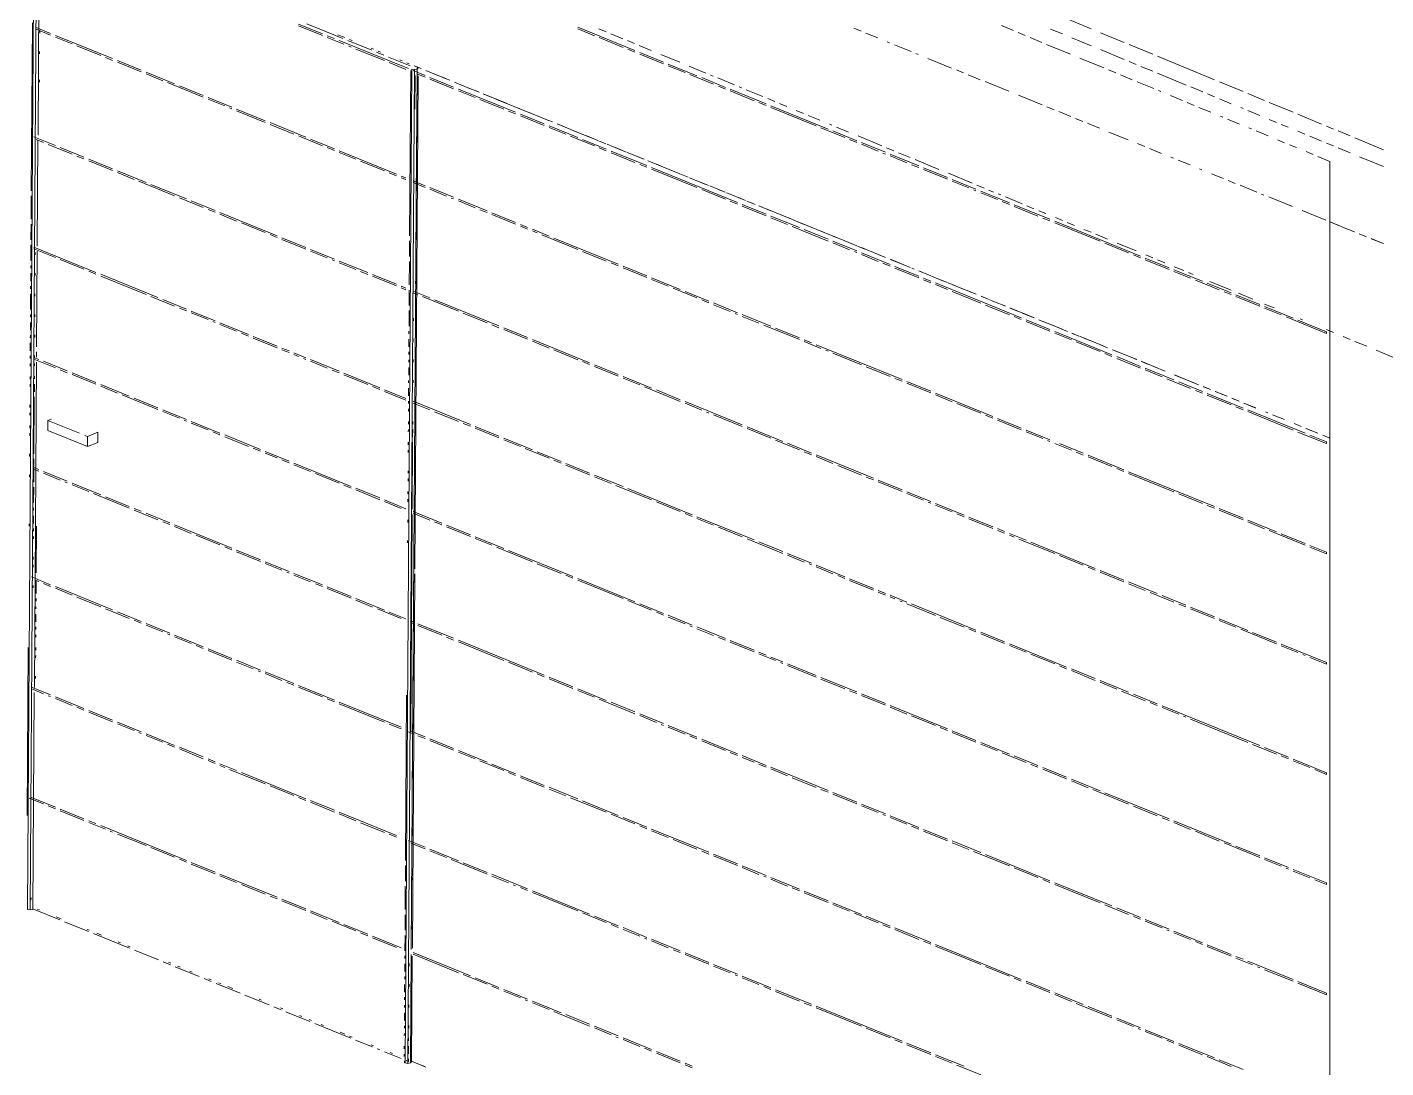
# Paper-space layout '01 Plan and 3D' of a CAD drawing. Header units: millimetres. Extents: x 5 to 415, y 7 to 290.
# Drawn here: x 223.86 to 258.83, y 176.68 to 203.48 of the extents above; entities that cross this region are included whole.
import ezdxf

# ---------------------------------------------------------------- set-up
doc = ezdxf.new("R2010")
doc.units = ezdxf.units.MM
doc.layers.add('GEOMETRY', color=7, linetype='Continuous')

# ---------------------------------------------------------------- blocks, each defined once
blk = doc.blocks.new('SHEET_01')
at = {"layer": 'GEOMETRY', "lineweight": 13}
for p, q in [((223.87, 180.764), (224.039, 206.353)), ((223.938, 180.752), (224.107, 206.341)), ((224.137, 200.703), (224.175, 206.353)), ((223.964, 199.27), (223.993, 203.59)), ((231.459, 203.311), (230.845, 203.561)), ((231.985, 203.19), (231.057, 203.568)), ((250.628, 203.692), (251.24, 203.439)), ((224.461, 203.319), (224.093, 203.469)), ((224.093, 203.425), (224.461, 203.275)), ((224.182, 203.323), (224.183, 203.389)), ((226.057, 202.67), (224.584, 203.269)), ((224.584, 203.225), (225.014, 203.05)), ((230.845, 203.517), (231.459, 203.268)), ((231.766, 203.186), (231.582, 203.261)), ((231.582, 203.218), (232.012, 203.043)), ((231.851, 203.286), (232.035, 203.211)), ((239.501, 202.879), (238.027, 203.478)), ((238.027, 203.435), (238.457, 203.26)), ((238.574, 203.437), (238.757, 203.361)), ((238.58, 203.21), (239.194, 202.96)), ((238.88, 203.311), (239.186, 203.184)), ((245.135, 203.451), (245.32, 203.376)), ((245.442, 203.326), (245.749, 203.202)), ((249.241, 203.393), (248.935, 203.519)), ((249.547, 203.266), (249.363, 203.342)), ((249.976, 203.089), (249.67, 203.215)), ((250.505, 203.306), (250.2, 203.433)), ((251.24, 203.002), (250.75, 203.205)), ((251.484, 203.338), (252.096, 203.085)), ((224.179, 202.791), (224.179, 202.858)), ((225.136, 203), (225.75, 202.751)), ((233.669, 202.412), (231.889, 203.136)), ((232.728, 202.888), (232.109, 203.14)), ((232.134, 202.993), (232.196, 202.968)), ((232.157, 203.161), (232.219, 203.136)), ((232.318, 202.918), (233.055, 202.618)), ((232.71, 202.937), (232.771, 202.912)), ((233.038, 202.762), (232.852, 202.838)), ((232.894, 202.862), (232.955, 202.837)), ((239.308, 203.133), (239.491, 203.057)), ((239.317, 202.91), (239.501, 202.835)), ((239.614, 203.007), (239.92, 202.88)), ((240.237, 202.58), (239.623, 202.829)), ((245.995, 203.102), (246.056, 203.077)), ((246.179, 203.027), (246.608, 202.852)), ((250.711, 202.785), (250.098, 203.038)), ((252.096, 202.648), (251.484, 202.901)), ((252.219, 203.034), (252.831, 202.781)), ((225.873, 202.701), (226.057, 202.626)), ((226.794, 202.37), (226.18, 202.62)), ((226.18, 202.576), (226.794, 202.326)), ((233.719, 202.485), (233.162, 202.712)), ((233.178, 202.568), (233.608, 202.394)), ((233.447, 202.637), (233.508, 202.612)), ((233.631, 202.562), (233.692, 202.537)), ((233.815, 202.487), (233.999, 202.412)), ((239.623, 202.786), (240.237, 202.536)), ((240.165, 202.779), (240.654, 202.577)), ((241.097, 202.23), (240.36, 202.53)), ((240.36, 202.486), (240.79, 202.311)), ((240.899, 202.475), (241.327, 202.298)), ((246.731, 202.802), (246.792, 202.777)), ((247.038, 202.677), (247.651, 202.428)), ((251.568, 202.43), (250.956, 202.683)), ((252.402, 202.522), (252.219, 202.598)), ((252.953, 202.731), (254.422, 202.123)), ((224.174, 202.06), (224.174, 202.127)), ((227.653, 202.02), (226.917, 202.32)), ((226.917, 202.276), (227.346, 202.102)), ((233.589, 176.811), (233.758, 202.4)), ((233.657, 176.799), (233.826, 202.388)), ((233.702, 198.108), (233.73, 202.362)), ((233.744, 179.735), (233.893, 202.4)), ((233.826, 202.388), (233.758, 202.4)), ((234.099, 202.238), (233.792, 202.362)), ((233.893, 202.4), (233.826, 202.388)), ((233.836, 201.371), (233.841, 202.235)), ((233.836, 189.533), (233.92, 202.228)), ((233.892, 202.256), (233.871, 199.066)), ((233.893, 202.455), (233.893, 202.389)), ((233.893, 202.455), (233.921, 202.427)), ((233.921, 202.427), (233.893, 202.4)), ((233.915, 202.269), (234.099, 202.194)), ((234.122, 202.362), (234.429, 202.238)), ((234.201, 202.33), (234.139, 202.355)), ((234.835, 201.938), (234.221, 202.188)), ((234.221, 202.144), (234.835, 201.894)), ((234.631, 202.155), (234.324, 202.28)), ((234.552, 202.188), (234.736, 202.113)), ((240.913, 202.261), (241.526, 202.012)), ((241.833, 201.93), (241.22, 202.18)), ((241.45, 202.248), (241.511, 202.222)), ((241.633, 202.172), (242.061, 201.995)), ((247.774, 202.378), (247.958, 202.303)), ((248.081, 202.253), (248.388, 202.128)), ((251.875, 202.303), (251.691, 202.379)), ((252.303, 202.126), (251.997, 202.252)), ((252.831, 202.344), (252.525, 202.471)), ((253.687, 201.99), (252.953, 202.294)), ((227.469, 202.052), (228.39, 201.677)), ((228.39, 201.721), (227.776, 201.971)), ((234.858, 202.063), (235.288, 201.888)), ((234.939, 202.03), (234.877, 202.055)), ((236.431, 201.289), (234.958, 201.888)), ((234.958, 201.844), (235.388, 201.67)), ((235.492, 201.805), (235.185, 201.93)), ((235.411, 201.838), (235.472, 201.813)), ((241.649, 201.962), (241.833, 201.887)), ((242.877, 201.506), (241.956, 201.88)), ((241.956, 201.837), (242.57, 201.587)), ((242.184, 201.944), (242.245, 201.919)), ((242.367, 201.868), (242.796, 201.691)), ((248.511, 202.078), (249.124, 201.829)), ((252.855, 201.898), (252.426, 202.075)), ((253.038, 201.822), (252.977, 201.847)), ((254.116, 201.813), (253.81, 201.94)), ((254.544, 202.073), (255.156, 201.82)), ((229.126, 201.421), (228.513, 201.671)), ((228.513, 201.627), (228.942, 201.452)), ((235.511, 201.62), (236.124, 201.37)), ((235.595, 201.763), (236.209, 201.514)), ((235.8, 201.68), (235.615, 201.755)), ((236.538, 201.38), (235.923, 201.63)), ((242.693, 201.537), (242.877, 201.462)), ((242.918, 201.64), (243.102, 201.564)), ((244.473, 200.857), (243, 201.456)), ((243.224, 201.514), (243.408, 201.438)), ((249.37, 201.729), (249.983, 201.479)), ((250.106, 201.429), (250.29, 201.355)), ((253.59, 201.594), (253.283, 201.72)), ((253.896, 201.467), (253.712, 201.543)), ((254.422, 201.686), (254.238, 201.762)), ((254.85, 201.509), (254.544, 201.636)), ((255.278, 201.769), (255.707, 201.592)), ((255.829, 201.541), (256.441, 201.288)), ((229.065, 201.403), (229.126, 201.378)), ((229.986, 201.072), (229.249, 201.371)), ((229.249, 201.328), (229.986, 201.028)), ((236.247, 201.32), (236.431, 201.245)), ((236.455, 201.414), (237.068, 201.164)), ((237.168, 200.989), (236.554, 201.239)), ((236.554, 201.195), (237.168, 200.945)), ((236.845, 201.255), (236.661, 201.33)), ((237.276, 201.08), (236.968, 201.205)), ((237.191, 201.114), (237.375, 201.039)), ((243, 201.412), (244.166, 200.938)), ((243.652, 201.337), (243.836, 201.261)), ((243.958, 201.21), (244.264, 201.083)), ((250.413, 201.305), (250.72, 201.18)), ((250.843, 201.13), (251.027, 201.055)), ((254.325, 201.29), (254.018, 201.416)), ((254.631, 201.163), (254.57, 201.188)), ((255.06, 200.986), (254.753, 201.112)), ((255.156, 201.383), (255.095, 201.408)), ((255.584, 201.206), (255.278, 201.332)), ((256.012, 201.028), (255.829, 201.104)), ((256.563, 201.237), (257.175, 200.984)), ((231.029, 200.647), (230.109, 201.022)), ((230.109, 200.978), (230.722, 200.728)), ((238.027, 200.64), (237.291, 200.939)), ((237.291, 200.896), (237.72, 200.721)), ((237.498, 200.989), (237.805, 200.864)), ((238.014, 200.779), (237.522, 200.979)), ((237.928, 200.814), (238.542, 200.565)), ((244.289, 200.888), (244.903, 200.638)), ((244.509, 200.982), (244.57, 200.957)), ((245.21, 200.557), (244.596, 200.807)), ((244.693, 200.906), (244.998, 200.78)), ((251.149, 201.005), (251.456, 200.88)), ((251.702, 200.78), (252.193, 200.581)), ((255.366, 200.859), (255.305, 200.884)), ((255.795, 200.682), (255.488, 200.808)), ((256.318, 200.902), (256.135, 200.978)), ((256.747, 200.725), (256.563, 200.801)), ((257.297, 200.934), (257.481, 200.858)), ((257.603, 200.807), (257.909, 200.681)), ((224.584, 200.43), (224.031, 200.655)), ((224.093, 200.586), (224.277, 200.511)), ((224.118, 197.845), (224.136, 200.57)), ((224.4, 200.461), (225.014, 200.212)), ((225.32, 200.13), (224.707, 200.38)), ((230.845, 200.678), (231.459, 200.429)), ((231.766, 200.348), (231.152, 200.597)), ((231.582, 200.379), (231.766, 200.304)), ((237.843, 200.671), (238.457, 200.421)), ((238.764, 200.34), (238.15, 200.59)), ((238.444, 200.604), (238.26, 200.679)), ((238.752, 200.479), (238.567, 200.554)), ((238.787, 200.465), (239.278, 200.265)), ((239.182, 200.304), (238.998, 200.379)), ((245.025, 200.588), (245.21, 200.513)), ((245.243, 200.679), (245.855, 200.425)), ((245.946, 200.258), (245.332, 200.507)), ((245.332, 200.464), (245.762, 200.289)), ((245.977, 200.375), (246.161, 200.299)), ((252.438, 200.481), (252.622, 200.406)), ((256.223, 200.504), (256.04, 200.58)), ((256.53, 200.378), (256.346, 200.454)), ((257.175, 200.548), (256.869, 200.674)), ((257.481, 200.421), (257.297, 200.497)), ((258.032, 200.63), (258.766, 200.326)), ((225.136, 200.162), (225.32, 200.087)), ((226.057, 199.831), (225.443, 200.081)), ((225.443, 200.037), (226.057, 199.787)), ((233.362, 199.698), (231.889, 200.298)), ((231.889, 200.254), (232.318, 200.079)), ((232.441, 200.029), (233.055, 199.78)), ((238.58, 200.371), (238.764, 200.296)), ((239.808, 199.916), (238.887, 200.29)), ((238.887, 200.246), (239.501, 199.997)), ((239.736, 200.079), (239.305, 200.254)), ((239.524, 200.165), (239.708, 200.09)), ((239.831, 200.04), (240.138, 199.916)), ((239.921, 200.004), (239.859, 200.029)), ((245.885, 200.239), (245.946, 200.214)), ((246.806, 199.908), (246.069, 200.208)), ((246.069, 200.164), (246.499, 199.989)), ((246.283, 200.248), (246.589, 200.122)), ((246.712, 200.071), (247.324, 199.818)), ((252.745, 200.356), (253.052, 200.231)), ((253.297, 200.131), (253.359, 200.107)), ((253.481, 200.057), (253.788, 199.932)), ((256.958, 200.2), (256.775, 200.276)), ((257.387, 200.023), (257.081, 200.15)), ((257.909, 200.244), (257.603, 200.37)), ((258.766, 199.89), (258.154, 200.143)), ((226.917, 199.481), (226.18, 199.781)), ((226.18, 199.737), (226.61, 199.562)), ((233.178, 199.73), (233.362, 199.655)), ((239.623, 199.947), (239.808, 199.872)), ((242.14, 198.967), (239.93, 199.866)), ((239.93, 199.822), (241.097, 199.348)), ((240.659, 199.704), (240.044, 199.954)), ((240.383, 199.816), (240.445, 199.791)), ((240.567, 199.741), (240.874, 199.616)), ((246.622, 199.939), (246.806, 199.864)), ((247.542, 199.608), (246.928, 199.858)), ((246.928, 199.814), (247.542, 199.565)), ((247.568, 199.717), (248.18, 199.464)), ((254.034, 199.832), (254.095, 199.807)), ((254.34, 199.707), (254.647, 199.582)), ((257.387, 192.9), (257.387, 200.023)), ((226.732, 199.513), (227.653, 199.138)), ((227.96, 199.057), (227.039, 199.431)), ((233.608, 199.599), (233.485, 199.648)), ((233.485, 199.605), (233.608, 199.555)), ((234.099, 199.399), (233.792, 199.524)), ((233.792, 199.48), (234.099, 199.355)), ((234.835, 199.099), (234.221, 199.349)), ((241.397, 199.404), (240.905, 199.604)), ((241.12, 199.516), (241.304, 199.441)), ((241.427, 199.391), (241.734, 199.266)), ((248.279, 199.309), (247.665, 199.558)), ((247.665, 199.515), (248.095, 199.34)), ((248.303, 199.413), (248.486, 199.337)), ((254.77, 199.532), (254.954, 199.458)), ((255.077, 199.408), (255.506, 199.233)), ((223.96, 198.538), (223.963, 199.137)), ((227.776, 199.088), (228.39, 198.838)), ((228.697, 198.757), (228.083, 199.007)), ((234.221, 199.305), (234.651, 199.13)), ((234.774, 199.08), (234.835, 199.056)), ((235.695, 198.75), (234.958, 199.049)), ((234.958, 199.006), (235.388, 198.831)), ((241.22, 199.298), (241.833, 199.048)), ((241.827, 199.228), (241.643, 199.303)), ((241.856, 199.216), (242.041, 199.142)), ((242.258, 199.053), (241.95, 199.178)), ((241.956, 198.998), (242.14, 198.923)), ((242.163, 199.092), (242.348, 199.017)), ((242.565, 198.928), (242.381, 199.003)), ((248.218, 199.29), (248.279, 199.265)), ((249.138, 198.959), (248.402, 199.259)), ((248.402, 199.215), (248.831, 199.04)), ((248.609, 199.287), (248.731, 199.236)), ((248.853, 199.185), (248.915, 199.16)), ((248.954, 198.99), (249.138, 198.915)), ((249.037, 199.109), (249.465, 198.932)), ((255.629, 199.183), (255.69, 199.158)), ((255.813, 199.108), (256.427, 198.859)), ((228.513, 198.788), (228.697, 198.714)), ((230.293, 198.108), (228.819, 198.707)), ((228.819, 198.664), (229.249, 198.489)), ((233.87, 198.933), (233.867, 198.534)), ((235.511, 198.781), (235.695, 198.706)), ((236.431, 198.45), (235.818, 198.7)), ((235.818, 198.656), (236.431, 198.406)), ((242.877, 198.667), (242.263, 198.917)), ((242.263, 198.873), (242.877, 198.623)), ((242.47, 198.967), (242.593, 198.917)), ((242.996, 198.753), (242.688, 198.878)), ((242.716, 198.867), (242.777, 198.842)), ((242.9, 198.792), (243.514, 198.542)), ((243.303, 198.628), (243.242, 198.653)), ((250.182, 198.535), (249.261, 198.909)), ((249.261, 198.866), (249.875, 198.616)), ((249.588, 198.882), (249.771, 198.806)), ((249.894, 198.755), (250.077, 198.679)), ((256.672, 198.759), (257.286, 198.509)), ((223.956, 198.007), (223.959, 198.405)), ((229.372, 198.439), (229.986, 198.189)), ((233.866, 198.401), (233.866, 198.335)), ((236.738, 198.325), (236.554, 198.4)), ((236.554, 198.356), (236.738, 198.282)), ((243.736, 198.318), (243, 198.617)), ((243, 198.574), (243.429, 198.399)), ((243.857, 198.403), (243.426, 198.578)), ((243.552, 198.349), (244.473, 197.974)), ((243.759, 198.442), (244.373, 198.193)), ((244.041, 198.328), (243.98, 198.353)), ((249.998, 198.566), (250.182, 198.491)), ((252.515, 197.586), (250.305, 198.485)), ((250.305, 198.441), (251.471, 197.967)), ((250.322, 198.578), (250.505, 198.502)), ((250.628, 198.451), (250.811, 198.376)), ((257.387, 198.468), (257.701, 198.34)), ((257.387, 162.219), (257.387, 198.468)), ((257.409, 198.459), (257.593, 198.384)), ((257.715, 198.334), (258.022, 198.21)), ((230.109, 198.139), (230.293, 198.064)), ((231.029, 197.808), (230.416, 198.058)), ((230.416, 198.014), (231.029, 197.765)), ((233.698, 197.576), (233.701, 197.975)), ((233.865, 198.202), (233.864, 198.002)), ((237.291, 198.1), (236.861, 198.275)), ((236.861, 198.232), (236.984, 198.182)), ((237.107, 198.132), (238.027, 197.757)), ((239.071, 197.376), (237.414, 198.051)), ((244.473, 198.018), (243.859, 198.268)), ((244.902, 197.978), (244.287, 198.228)), ((244.496, 198.143), (244.68, 198.068)), ((245.21, 197.718), (244.596, 197.968)), ((244.803, 198.018), (245.11, 197.893)), ((245.21, 197.853), (245.025, 197.928)), ((251.056, 198.274), (251.24, 198.198)), ((251.362, 198.148), (251.668, 198.021)), ((257.952, 198.238), (258.014, 198.213)), ((258.14, 198.162), (258.328, 198.085)), ((258.145, 198.16), (258.329, 198.085)), ((258.452, 198.035), (258.759, 197.91)), ((258.453, 198.034), (258.767, 197.907)), ((223.953, 197.475), (223.955, 197.874)), ((225.627, 197.167), (224.031, 197.816)), ((224.031, 197.772), (224.584, 197.548)), ((224.066, 197.681), (224.066, 197.614)), ((224.101, 195.253), (224.117, 197.712)), ((231.766, 197.509), (231.152, 197.759)), ((231.152, 197.715), (231.582, 197.54)), ((233.862, 197.67), (233.861, 197.603)), ((233.863, 197.869), (233.863, 197.803)), ((238.15, 197.707), (238.764, 197.458)), ((244.596, 197.924), (245.025, 197.75)), ((245.148, 197.7), (245.21, 197.675)), ((245.233, 197.843), (245.417, 197.768)), ((246.069, 197.369), (245.332, 197.668)), ((245.332, 197.625), (245.762, 197.45)), ((245.64, 197.677), (245.333, 197.803)), ((245.54, 197.718), (245.847, 197.594)), ((245.948, 197.552), (245.763, 197.627)), ((251.594, 197.917), (252.208, 197.667)), ((251.913, 197.92), (252.402, 197.718)), ((252.33, 197.617), (252.515, 197.542)), ((252.647, 197.616), (252.831, 197.54)), ((223.951, 197.276), (223.952, 197.342)), ((224.707, 197.498), (225.32, 197.248)), ((231.705, 197.49), (231.766, 197.465)), ((232.625, 197.159), (231.889, 197.459)), ((231.889, 197.415), (232.318, 197.24)), ((233.693, 196.845), (233.697, 197.443)), ((238.887, 197.408), (239.071, 197.333)), ((239.808, 197.077), (239.194, 197.326)), ((239.194, 197.283), (239.808, 197.033)), ((245.885, 197.4), (246.069, 197.325)), ((246.378, 197.377), (246.071, 197.502)), ((246.092, 197.494), (246.583, 197.294)), ((246.806, 197.069), (246.192, 197.319)), ((246.192, 197.275), (246.806, 197.026)), ((246.686, 197.252), (246.624, 197.277)), ((253.251, 197.286), (252.637, 197.536)), ((252.637, 197.492), (253.251, 197.243)), ((252.953, 197.49), (253.137, 197.414)), ((254.111, 196.937), (253.374, 197.236)), ((253.381, 197.313), (253.626, 197.211)), ((223.949, 196.943), (223.95, 197.143)), ((224.063, 197.149), (224.062, 197.083)), ((225.443, 197.198), (225.627, 197.123)), ((227.223, 196.518), (225.75, 197.117)), ((225.75, 197.073), (226.917, 196.599)), ((232.441, 197.191), (232.625, 197.116)), ((233.362, 196.86), (232.748, 197.109)), ((232.748, 197.066), (233.362, 196.816)), ((233.857, 196.939), (233.856, 196.872)), ((233.858, 197.138), (233.858, 197.072)), ((240.667, 196.727), (239.93, 197.027)), ((239.93, 196.983), (240.36, 196.808)), ((247.116, 197.077), (246.809, 197.202)), ((246.829, 197.194), (247.013, 197.119)), ((247.113, 196.944), (246.928, 197.019)), ((246.928, 196.976), (247.113, 196.901)), ((247.136, 197.069), (247.443, 196.944)), ((249.445, 195.996), (247.235, 196.894)), ((247.547, 196.902), (247.362, 196.977)), ((247.565, 196.894), (247.75, 196.82)), ((253.374, 197.193), (253.804, 197.018)), ((253.748, 197.161), (253.871, 197.11)), ((253.926, 196.968), (254.54, 196.718)), ((254.847, 196.637), (254.233, 196.887)), ((254.299, 196.933), (254.85, 196.705)), ((223.944, 196.212), (223.947, 196.611)), ((223.948, 196.744), (223.948, 196.81)), ((224.059, 196.617), (224.059, 196.551)), ((227.039, 196.549), (227.653, 196.299)), ((233.608, 196.76), (233.485, 196.81)), ((233.485, 196.766), (233.608, 196.716)), ((233.69, 196.314), (233.692, 196.712)), ((234.221, 196.51), (233.792, 196.685)), ((233.792, 196.641), (233.915, 196.591)), ((234.037, 196.541), (234.958, 196.167)), ((240.483, 196.758), (241.097, 196.509)), ((241.404, 196.428), (240.79, 196.677)), ((247.235, 196.851), (247.542, 196.726)), ((247.665, 196.676), (248.402, 196.376)), ((247.977, 196.727), (247.67, 196.852)), ((247.872, 196.77), (248.179, 196.645)), ((248.285, 196.602), (248.1, 196.677)), ((248.592, 196.477), (248.408, 196.552)), ((248.425, 196.545), (248.486, 196.52)), ((254.663, 196.668), (254.847, 196.593)), ((255.584, 196.338), (254.97, 196.587)), ((254.97, 196.544), (255.584, 196.294)), ((255.033, 196.629), (255.401, 196.477)), ((227.96, 196.218), (227.346, 196.468)), ((227.776, 196.249), (227.96, 196.174)), ((233.686, 195.782), (233.689, 196.181)), ((233.853, 196.407), (233.853, 196.341)), ((236.002, 195.786), (234.344, 196.46)), ((241.22, 196.459), (241.404, 196.384)), ((242.14, 196.128), (241.526, 196.378)), ((241.526, 196.334), (241.956, 196.159)), ((248.524, 196.326), (249.138, 196.077)), ((248.609, 196.47), (249.039, 196.295)), ((248.838, 196.377), (248.715, 196.427)), ((249.023, 196.302), (248.961, 196.327)), ((249.761, 196.001), (249.146, 196.252)), ((249.161, 196.245), (249.346, 196.17)), ((255.707, 196.351), (255.951, 196.25)), ((256.443, 195.988), (255.707, 196.288)), ((255.707, 196.244), (256.136, 196.069)), ((223.941, 195.68), (223.942, 195.88)), ((223.943, 196.013), (223.943, 196.079)), ((224.056, 196.086), (224.055, 196.019)), ((228.697, 195.918), (228.083, 196.168)), ((228.083, 196.124), (228.513, 195.95)), ((228.635, 195.9), (228.697, 195.875)), ((229.556, 195.569), (228.819, 195.869)), ((233.8, 195.921), (233.8, 195.988)), ((235.081, 196.117), (235.695, 195.867)), ((242.079, 196.109), (242.14, 196.084)), ((243, 195.778), (242.263, 196.078)), ((242.263, 196.034), (242.693, 195.86)), ((249.261, 196.027), (249.445, 195.952)), ((249.468, 196.12), (249.775, 195.996)), ((250.182, 195.696), (249.568, 195.946)), ((249.568, 195.902), (250.182, 195.652)), ((249.898, 195.946), (250.082, 195.871)), ((250.499, 195.701), (250.007, 195.901)), ((256.259, 196.019), (257.303, 195.595)), ((257.303, 195.638), (256.566, 195.938)), ((256.624, 195.971), (256.686, 195.946)), ((223.939, 195.481), (223.94, 195.547)), ((224.052, 195.554), (224.052, 195.487)), ((228.819, 195.825), (229.249, 195.65)), ((229.372, 195.6), (229.556, 195.525)), ((230.293, 195.269), (229.679, 195.519)), ((233.685, 195.582), (233.685, 195.649)), ((235.818, 195.817), (236.002, 195.742)), ((236.738, 195.486), (236.124, 195.736)), ((236.124, 195.692), (236.738, 195.443)), ((242.816, 195.81), (243.736, 195.435)), ((243.736, 195.479), (243.122, 195.729)), ((250.205, 195.821), (250.635, 195.646)), ((251.778, 195.047), (250.305, 195.646)), ((250.305, 195.602), (250.734, 195.428)), ((250.929, 195.526), (250.745, 195.601)), ((250.758, 195.596), (250.819, 195.571)), ((250.942, 195.521), (251.556, 195.271)), ((257.297, 195.693), (257.481, 195.617)), ((257.303, 195.595), (257.303, 195.638)), ((257.726, 195.516), (257.909, 195.44)), ((223.937, 195.149), (223.938, 195.348)), ((229.679, 195.475), (230.293, 195.226)), ((230.6, 195.144), (230.416, 195.219)), ((230.416, 195.176), (230.6, 195.101)), ((233.683, 195.25), (233.684, 195.449)), ((233.796, 195.389), (233.796, 195.456)), ((238.334, 194.837), (236.861, 195.436)), ((236.861, 195.393), (237.291, 195.218)), ((237.414, 195.168), (238.027, 194.918)), ((244.043, 195.354), (243.859, 195.429)), ((243.859, 195.385), (244.289, 195.21)), ((246.376, 194.405), (244.166, 195.304)), ((244.412, 195.16), (244.473, 195.136)), ((250.857, 195.378), (251.471, 195.128)), ((251.237, 195.401), (251.052, 195.476)), ((251.668, 195.226), (251.483, 195.301)), ((252.098, 195.051), (251.791, 195.176)), ((251.801, 195.172), (252.415, 194.922)), ((258.032, 195.389), (258.338, 195.263)), ((258.582, 195.161), (259.072, 194.959)), ((223.935, 194.75), (223.935, 194.816)), ((223.936, 194.949), (223.936, 195.016)), ((224.154, 194.927), (224.031, 194.977)), ((224.031, 194.934), (224.584, 194.709)), ((224.043, 186.479), (224.099, 194.854)), ((224.047, 194.823), (224.047, 194.756)), ((224.049, 195.022), (224.048, 194.956)), ((224.099, 194.987), (224.1, 195.12)), ((224.891, 194.628), (224.277, 194.877)), ((231.029, 194.97), (230.722, 195.095)), ((230.722, 195.051), (230.845, 195.001)), ((230.968, 194.951), (231.029, 194.926)), ((231.889, 194.62), (231.152, 194.92)), ((231.152, 194.876), (231.582, 194.701)), ((233.68, 194.851), (233.68, 194.918)), ((233.681, 195.051), (233.682, 195.117)), ((233.793, 194.858), (233.793, 194.924)), ((238.15, 194.868), (238.334, 194.794)), ((239.071, 194.538), (238.457, 194.787)), ((244.596, 195.086), (245.332, 194.786)), ((251.594, 195.078), (251.778, 195.003)), ((252.515, 194.747), (251.901, 194.997)), ((251.901, 194.953), (252.515, 194.703)), ((252.406, 194.926), (252.344, 194.951)), ((252.959, 194.701), (252.529, 194.876)), ((252.538, 194.872), (252.722, 194.797)), ((223.932, 194.418), (223.933, 194.484)), ((224.045, 194.49), (224.045, 194.424)), ((224.707, 194.659), (224.891, 194.584)), ((225.627, 194.328), (225.014, 194.578)), ((225.014, 194.534), (225.627, 194.284)), ((231.705, 194.651), (231.889, 194.576)), ((232.932, 194.196), (232.012, 194.57)), ((232.012, 194.527), (232.625, 194.277)), ((233.678, 194.519), (233.679, 194.718)), ((238.457, 194.744), (239.071, 194.494)), ((239.93, 194.188), (239.194, 194.488)), ((239.194, 194.444), (239.623, 194.269)), ((245.455, 194.736), (246.069, 194.486)), ((246.192, 194.436), (246.376, 194.362)), ((253.374, 194.398), (252.637, 194.697)), ((252.637, 194.654), (253.067, 194.479)), ((252.845, 194.747), (253.152, 194.622)), ((253.144, 194.626), (253.082, 194.651)), ((254.005, 194.275), (253.39, 194.526)), ((253.397, 194.522), (253.888, 194.323)), ((223.931, 194.218), (223.931, 194.285)), ((224.044, 194.291), (224.043, 194.092)), ((226.487, 193.979), (225.75, 194.278)), ((225.75, 194.234), (226.18, 194.06)), ((232.748, 194.227), (232.932, 194.152)), ((233.608, 193.921), (233.055, 194.146)), ((233.055, 194.102), (233.608, 193.877)), ((233.674, 193.987), (233.676, 194.187)), ((233.676, 194.32), (233.677, 194.386)), ((233.789, 194.326), (233.789, 194.392)), ((239.746, 194.219), (240.667, 193.845)), ((240.667, 193.888), (240.053, 194.138)), ((247.113, 194.106), (246.499, 194.355)), ((246.499, 194.312), (247.113, 194.062)), ((253.19, 194.429), (253.804, 194.179)), ((254.111, 194.098), (253.497, 194.348)), ((253.926, 194.129), (254.111, 194.054)), ((254.312, 194.15), (254.128, 194.225)), ((254.134, 194.223), (254.318, 194.148)), ((254.743, 193.975), (254.435, 194.1)), ((254.441, 194.098), (254.625, 194.023)), ((223.927, 193.686), (223.928, 193.753)), ((224.042, 193.959), (224.032, 192.496)), ((226.303, 194.01), (227.223, 193.635)), ((227.223, 193.679), (226.61, 193.929)), ((233.673, 193.788), (233.673, 193.854)), ((235.265, 193.247), (233.792, 193.846)), ((233.792, 193.802), (234.221, 193.628)), ((242.263, 193.239), (240.79, 193.839)), ((240.79, 193.795), (241.22, 193.62)), ((248.709, 193.456), (247.235, 194.056)), ((247.235, 194.012), (247.665, 193.837)), ((247.788, 193.787), (248.402, 193.538)), ((255.154, 193.674), (254.233, 194.048)), ((254.233, 194.004), (254.847, 193.755)), ((255.05, 193.85), (254.866, 193.925)), ((254.87, 193.923), (255.055, 193.848)), ((255.481, 193.675), (255.173, 193.8)), ((255.177, 193.798), (255.484, 193.674)), ((223.926, 193.487), (223.927, 193.553)), ((224.484, 193.391), (224.394, 193.354)), ((227.96, 193.379), (227.346, 193.629)), ((227.346, 193.585), (227.776, 193.411)), ((233.672, 193.588), (233.672, 193.655)), ((234.344, 193.578), (234.958, 193.328)), ((241.342, 193.57), (241.404, 193.545)), ((241.526, 193.495), (242.263, 193.196)), ((248.524, 193.488), (248.709, 193.413)), ((249.445, 193.157), (248.831, 193.406)), ((254.97, 193.705), (255.154, 193.63)), ((256.75, 193.024), (255.277, 193.624)), ((255.277, 193.58), (256.443, 193.106)), ((255.788, 193.55), (255.727, 193.575)), ((255.73, 193.574), (255.791, 193.549)), ((256.219, 193.375), (255.911, 193.5)), ((255.914, 193.499), (256.221, 193.374)), ((223.924, 193.155), (223.924, 193.221)), ((224.394, 193.354), (225.206, 193.024)), ((224.394, 193.092), (224.394, 193.354)), ((225.408, 192.68), (224.394, 193.092)), ((225.408, 192.942), (225.679, 193.052)), ((225.679, 192.79), (225.679, 193.052)), ((227.899, 193.361), (227.96, 193.336)), ((228.819, 193.03), (228.083, 193.329)), ((228.083, 193.286), (228.513, 193.111)), ((228.635, 193.061), (228.819, 192.986)), ((233.668, 193.057), (233.669, 193.123)), ((233.669, 193.256), (233.67, 193.323)), ((233.78, 192.93), (233.781, 193.13)), ((233.782, 193.262), (233.782, 193.329)), ((235.081, 193.278), (235.265, 193.203)), ((236.002, 192.947), (235.388, 193.197)), ((235.388, 193.153), (236.002, 192.904)), ((243.307, 192.815), (242.386, 193.189)), ((242.386, 193.146), (243, 192.896)), ((248.831, 193.363), (249.445, 193.113)), ((250.182, 192.857), (249.568, 193.107)), ((249.568, 193.063), (249.998, 192.888)), ((256.649, 193.2), (256.465, 193.275)), ((256.466, 193.274), (256.651, 193.199)), ((256.566, 193.056), (257.303, 192.756)), ((257.08, 193.025), (256.772, 193.15)), ((256.773, 193.149), (257.08, 193.024)), ((223.923, 192.955), (223.923, 193.022)), ((225.341, 192.969), (225.408, 192.942)), ((225.408, 192.68), (225.408, 192.942)), ((225.679, 192.79), (225.408, 192.68)), ((229.863, 192.605), (228.942, 192.98)), ((228.942, 192.936), (229.556, 192.686)), ((233.666, 192.724), (233.666, 192.791)), ((233.767, 191.069), (233.779, 192.797)), ((236.861, 192.598), (236.124, 192.897)), ((236.124, 192.854), (236.554, 192.679)), ((243.122, 192.846), (243.736, 192.596)), ((244.043, 192.515), (243.429, 192.765)), ((250.121, 192.838), (250.182, 192.814)), ((250.305, 192.764), (250.734, 192.589)), ((251.041, 192.508), (250.427, 192.757)), ((257.303, 192.8), (256.873, 192.974)), ((257.387, 192.9), (257.203, 192.975)), ((257.203, 192.974), (257.387, 192.9)), ((257.303, 192.756), (257.303, 192.8)), ((257.387, 167.241), (257.387, 192.9)), ((223.919, 192.424), (223.92, 192.49)), ((224.031, 192.363), (224.027, 191.765)), ((229.679, 192.637), (229.863, 192.562)), ((230.6, 192.306), (229.986, 192.555)), ((229.986, 192.512), (230.293, 192.387)), ((230.416, 192.337), (230.6, 192.262)), ((233.665, 192.525), (233.665, 192.591)), ((236.677, 192.629), (237.291, 192.379)), ((237.598, 192.298), (236.984, 192.548)), ((243.859, 192.546), (244.043, 192.472)), ((245.639, 191.866), (244.166, 192.465)), ((244.166, 192.422), (244.596, 192.247)), ((250.857, 192.539), (251.041, 192.464)), ((252.085, 192.083), (251.164, 192.458)), ((251.164, 192.414), (251.778, 192.164)), ((224.154, 192.089), (224.031, 192.138)), ((224.031, 192.095), (224.154, 192.045)), ((224.891, 191.789), (224.277, 192.039)), ((224.277, 191.995), (224.707, 191.82)), ((232.196, 191.657), (230.722, 192.256)), ((230.722, 192.212), (231.152, 192.037)), ((231.275, 191.987), (231.889, 191.738)), ((233.661, 191.993), (233.662, 192.06)), ((237.414, 192.329), (237.598, 192.254)), ((238.334, 191.998), (237.72, 192.248)), ((237.72, 192.204), (238.334, 191.955)), ((244.719, 192.197), (245.332, 191.947)), ((251.901, 192.114), (252.085, 192.039)), ((254.418, 191.134), (252.208, 192.033)), ((252.208, 191.99), (253.374, 191.515)), ((223.916, 191.892), (223.916, 191.958)), ((224.026, 191.632), (224.024, 191.234)), ((224.829, 191.77), (224.891, 191.745)), ((225.75, 191.439), (225.014, 191.739)), ((225.014, 191.695), (225.443, 191.521)), ((232.012, 191.688), (232.196, 191.613)), ((233.66, 191.794), (233.66, 191.86)), ((239.194, 191.649), (238.457, 191.949)), ((238.457, 191.905), (238.887, 191.73)), ((239.01, 191.68), (239.93, 191.306)), ((245.455, 191.897), (245.639, 191.822)), ((246.376, 191.566), (245.762, 191.816)), ((245.762, 191.772), (246.376, 191.523)), ((225.566, 191.471), (226.487, 191.096)), ((226.487, 191.14), (225.873, 191.389)), ((232.932, 191.357), (232.318, 191.607)), ((232.318, 191.563), (232.932, 191.313)), ((233.608, 191.082), (233.055, 191.307)), ((233.656, 191.262), (233.657, 191.329)), ((233.658, 191.462), (233.658, 191.528)), ((240.974, 190.925), (239.317, 191.599)), ((247.113, 191.267), (246.499, 191.516)), ((246.499, 191.473), (246.928, 191.298)), ((253.497, 191.465), (254.111, 191.216)), ((224.023, 191.101), (224.022, 191.034)), ((226.794, 191.015), (226.61, 191.09)), ((226.61, 191.046), (227.223, 190.796)), ((227.53, 190.715), (226.917, 190.965)), ((233.055, 191.263), (233.485, 191.089)), ((233.73, 185.353), (233.767, 190.936)), ((234.528, 190.708), (233.792, 191.007)), ((233.792, 190.964), (234.221, 190.789)), ((240.053, 191.256), (240.667, 191.006)), ((240.79, 190.956), (240.974, 190.881)), ((247.051, 191.248), (247.113, 191.223)), ((247.972, 190.917), (247.235, 191.217)), ((247.235, 191.173), (247.665, 190.998)), ((247.788, 190.948), (247.972, 190.874)), ((254.233, 191.166), (254.418, 191.091)), ((255.154, 190.835), (254.54, 191.084)), ((254.54, 191.041), (255.154, 190.791)), ((223.907, 190.629), (223.908, 190.695)), ((224.022, 190.901), (224.02, 190.702)), ((224.091, 189.432), (224.099, 190.628)), ((227.346, 190.747), (227.53, 190.672)), ((229.126, 190.066), (227.653, 190.665)), ((227.653, 190.622), (228.083, 190.447)), ((233.653, 190.73), (233.653, 190.797)), ((233.816, 190.691), (233.815, 190.624)), ((234.344, 190.739), (234.528, 190.664)), ((235.265, 190.408), (234.651, 190.658)), ((234.651, 190.614), (235.265, 190.364)), ((242.57, 190.276), (241.097, 190.875)), ((241.097, 190.831), (241.526, 190.656)), ((241.649, 190.607), (242.263, 190.357)), ((248.709, 190.618), (248.095, 190.867)), ((248.095, 190.824), (248.709, 190.574)), ((256.014, 190.485), (255.277, 190.785)), ((255.277, 190.741), (255.707, 190.566)), ((224.018, 190.369), (224.018, 190.303)), ((224.019, 190.569), (224.019, 190.502)), ((228.206, 190.397), (228.819, 190.147)), ((233.649, 190.199), (233.65, 190.265)), ((233.813, 190.359), (233.813, 190.292)), ((236.124, 190.059), (235.388, 190.358)), ((235.388, 190.314), (235.818, 190.14)), ((242.386, 190.307), (243.307, 189.932)), ((249.016, 190.493), (248.831, 190.568)), ((248.831, 190.524), (249.016, 190.449)), ((249.568, 190.268), (249.138, 190.443)), ((249.138, 190.399), (249.261, 190.349)), ((249.384, 190.299), (250.305, 189.925)), ((255.829, 190.516), (256.75, 190.142)), ((256.75, 190.186), (256.136, 190.435)), ((228.942, 190.097), (229.126, 190.022)), ((229.863, 189.767), (229.249, 190.016)), ((229.249, 189.973), (229.863, 189.723)), ((233.812, 190.159), (233.811, 189.96)), ((235.94, 190.09), (236.861, 189.715)), ((237.905, 189.334), (236.247, 190.009)), ((243.307, 189.976), (242.693, 190.226)), ((244.043, 189.676), (243.429, 189.926)), ((251.348, 189.544), (249.691, 190.218)), ((257.303, 189.961), (256.873, 190.136)), ((256.873, 190.092), (257.303, 189.917)), ((257.303, 189.917), (257.303, 189.961)), ((224.013, 189.638), (224.013, 189.572)), ((224.015, 189.838), (224.014, 189.771)), ((230.6, 189.467), (229.986, 189.717)), ((229.986, 189.673), (230.416, 189.498)), ((233.81, 189.827), (233.769, 183.712)), ((236.984, 189.665), (237.598, 189.416)), ((243.429, 189.882), (243.859, 189.708)), ((243.982, 189.658), (244.043, 189.633)), ((244.903, 189.327), (244.166, 189.627)), ((244.166, 189.583), (244.596, 189.408)), ((250.427, 189.875), (251.041, 189.625)), ((251.164, 189.575), (251.348, 189.5)), ((224.461, 189.125), (223.97, 189.325)), ((224.087, 188.9), (224.089, 189.232)), ((224.093, 189.231), (224.154, 189.206)), ((230.538, 189.448), (230.6, 189.423)), ((231.459, 189.117), (230.722, 189.417)), ((230.722, 189.373), (231.152, 189.199)), ((233.73, 187.978), (233.74, 189.44)), ((233.772, 179.763), (233.835, 189.4)), ((237.72, 189.366), (237.905, 189.291)), ((239.501, 188.685), (238.027, 189.285)), ((238.027, 189.241), (239.194, 188.766)), ((244.719, 189.358), (244.903, 189.283)), ((245.639, 189.027), (245.025, 189.277)), ((245.025, 189.233), (245.639, 188.984)), ((252.085, 189.244), (251.471, 189.494)), ((251.471, 189.45), (252.085, 189.201)), ((252.944, 188.895), (252.208, 189.194)), ((224.01, 189.107), (224.009, 189.04)), ((224.277, 189.156), (224.461, 189.081)), ((226.057, 188.476), (224.584, 189.075)), ((224.584, 189.031), (225.014, 188.857)), ((231.275, 189.149), (231.459, 189.074)), ((232.196, 188.818), (231.582, 189.067)), ((231.582, 189.024), (232.196, 188.774)), ((245.946, 188.902), (245.762, 188.977)), ((245.762, 188.934), (245.946, 188.859)), ((246.499, 188.678), (246.069, 188.852)), ((252.208, 189.151), (252.637, 188.976)), ((252.76, 188.926), (253.374, 188.676)), ((253.681, 188.595), (253.067, 188.845)), ((224.084, 188.501), (224.085, 188.567)), ((224.086, 188.7), (224.086, 188.767)), ((225.136, 188.807), (225.75, 188.557)), ((225.873, 188.507), (226.487, 188.257)), ((233.055, 188.468), (232.318, 188.768)), ((232.318, 188.724), (232.748, 188.549)), ((232.871, 188.499), (233.485, 188.25)), ((239.317, 188.717), (239.93, 188.467)), ((240.237, 188.386), (239.623, 188.635)), ((246.069, 188.809), (246.192, 188.759)), ((246.315, 188.709), (246.376, 188.684)), ((246.499, 188.634), (247.235, 188.334)), ((248.279, 187.954), (246.622, 188.628)), ((253.497, 188.626), (253.681, 188.552)), ((254.418, 188.296), (253.804, 188.545)), ((253.804, 188.502), (254.418, 188.252)), ((224.082, 188.169), (224.084, 188.368)), ((226.794, 188.176), (226.18, 188.426)), ((226.61, 188.207), (226.794, 188.132)), ((233.608, 188.243), (233.178, 188.418)), ((233.792, 188.169), (233.73, 188.194)), ((233.73, 188.15), (233.792, 188.125)), ((240.053, 188.417), (240.237, 188.342)), ((240.974, 188.086), (240.36, 188.336)), ((240.36, 188.292), (240.79, 188.117)), ((247.358, 188.284), (247.972, 188.035)), ((255.277, 187.946), (254.54, 188.246)), ((254.54, 188.202), (254.97, 188.027)), ((224.08, 187.77), (224.08, 187.836)), ((224.081, 187.969), (224.081, 188.036)), ((227.53, 187.877), (226.917, 188.126)), ((226.917, 188.083), (227.346, 187.908)), ((227.469, 187.858), (227.53, 187.833)), ((228.39, 187.527), (227.653, 187.827)), ((234.835, 187.744), (233.915, 188.119)), ((233.915, 188.075), (234.528, 187.825)), ((240.913, 188.067), (240.974, 188.042)), ((241.833, 187.737), (241.097, 188.036)), ((241.097, 187.992), (241.526, 187.818)), ((248.095, 187.985), (248.279, 187.91)), ((249.016, 187.654), (248.402, 187.904)), ((248.402, 187.86), (249.016, 187.61)), ((255.093, 187.977), (256.014, 187.603)), ((256.014, 187.646), (255.4, 187.896)), ((223.858, 183.185), (223.887, 187.505)), ((224.077, 187.438), (224.078, 187.504)), ((227.653, 187.783), (228.083, 187.608)), ((228.206, 187.558), (228.39, 187.483)), ((229.126, 187.227), (228.513, 187.477)), ((234.651, 187.775), (234.835, 187.7)), ((237.168, 186.795), (234.958, 187.694)), ((234.958, 187.651), (236.124, 187.176)), ((241.649, 187.768), (241.833, 187.693)), ((242.57, 187.437), (241.956, 187.687)), ((241.956, 187.643), (242.57, 187.393)), ((250.612, 187.005), (249.138, 187.604)), ((249.138, 187.56), (249.568, 187.386)), ((257.303, 187.122), (256.136, 187.597)), ((256.136, 187.553), (256.566, 187.378)), ((224.076, 187.238), (224.077, 187.305)), ((228.513, 187.433), (229.126, 187.184)), ((229.863, 186.928), (229.249, 187.177)), ((229.249, 187.134), (229.679, 186.959)), ((236.247, 187.126), (236.861, 186.876)), ((242.877, 187.312), (242.693, 187.387)), ((242.693, 187.343), (243.122, 187.169)), ((243.307, 187.137), (243, 187.262)), ((243.245, 187.119), (243.307, 187.094)), ((244.166, 186.788), (243.429, 187.087)), ((249.691, 187.336), (250.305, 187.086)), ((256.689, 187.328), (256.75, 187.303)), ((256.873, 187.253), (257.303, 187.078)), ((257.303, 187.078), (257.303, 187.122)), ((224.073, 186.706), (224.073, 186.773)), ((229.802, 186.909), (229.863, 186.884)), ((230.722, 186.578), (229.986, 186.878)), ((229.986, 186.834), (230.416, 186.659)), ((236.984, 186.827), (237.168, 186.752)), ((237.905, 186.496), (237.291, 186.745)), ((243.429, 187.044), (244.166, 186.744)), ((245.21, 186.363), (244.289, 186.738)), ((250.427, 187.036), (250.612, 186.961)), ((251.348, 186.705), (250.734, 186.955)), ((250.734, 186.911), (251.348, 186.662)), ((224.461, 186.286), (223.97, 186.486)), ((223.97, 186.442), (224.277, 186.317)), ((230.538, 186.609), (230.722, 186.535)), ((231.766, 186.154), (230.845, 186.528)), ((230.845, 186.485), (231.459, 186.235)), ((237.291, 186.702), (237.905, 186.452)), ((238.764, 186.146), (238.027, 186.446)), ((238.027, 186.402), (238.457, 186.227)), ((244.289, 186.694), (244.903, 186.444)), ((245.025, 186.395), (245.21, 186.32)), ((252.208, 186.356), (251.471, 186.655)), ((251.471, 186.612), (251.901, 186.437)), ((252.024, 186.387), (252.637, 186.137)), ((224.006, 180.763), (224.042, 186.346)), ((224.4, 186.267), (224.461, 186.243)), ((225.32, 185.937), (224.584, 186.236)), ((224.584, 186.193), (225.014, 186.018)), ((231.582, 186.185), (231.766, 186.11)), ((233.485, 185.455), (231.889, 186.104)), ((231.889, 186.06), (233.055, 185.586)), ((233.595, 182.023), (233.623, 186.277)), ((238.58, 186.177), (239.501, 185.803)), ((239.501, 185.847), (238.887, 186.096)), ((245.946, 186.064), (245.332, 186.313)), ((245.332, 186.27), (245.946, 186.02)), ((252.944, 186.056), (252.33, 186.306)), ((252.76, 186.087), (252.944, 186.012)), ((225.136, 185.968), (225.32, 185.893)), ((226.057, 185.637), (225.443, 185.887)), ((225.443, 185.843), (226.057, 185.593)), ((240.237, 185.547), (239.623, 185.797)), ((239.623, 185.753), (240.053, 185.578)), ((247.542, 185.414), (246.069, 186.014)), ((246.069, 185.97), (246.499, 185.795)), ((246.622, 185.745), (247.235, 185.496)), ((255.584, 184.982), (253.067, 186.006)), ((253.067, 185.962), (253.497, 185.788)), ((253.62, 185.738), (253.681, 185.713)), ((226.794, 185.337), (226.18, 185.587)), ((226.18, 185.543), (226.61, 185.369)), ((233.178, 185.536), (233.485, 185.411)), ((234.099, 185.205), (233.73, 185.355)), ((240.176, 185.528), (240.237, 185.503)), ((241.097, 185.197), (240.36, 185.497)), ((240.36, 185.453), (240.79, 185.279)), ((247.358, 185.446), (247.542, 185.371)), ((248.279, 185.115), (247.665, 185.365)), ((253.804, 185.663), (255.277, 185.064)), ((226.732, 185.319), (226.794, 185.294)), ((227.653, 184.988), (226.917, 185.287)), ((226.917, 185.244), (227.346, 185.069)), ((227.469, 185.019), (227.653, 184.944)), ((233.669, 185.336), (233.792, 185.286)), ((233.915, 185.236), (234.099, 185.161)), ((234.835, 184.905), (234.221, 185.155)), ((234.221, 185.111), (234.835, 184.862)), ((240.913, 185.229), (241.097, 185.154)), ((242.14, 184.773), (241.22, 185.147)), ((241.22, 185.104), (241.833, 184.854)), ((247.665, 185.321), (248.279, 185.071)), ((249.138, 184.765), (248.402, 185.065)), ((248.402, 185.021), (248.831, 184.846)), ((255.4, 185.014), (256.014, 184.764)), ((228.39, 184.688), (227.776, 184.938)), ((227.776, 184.894), (228.39, 184.645)), ((235.695, 184.556), (234.958, 184.855)), ((234.958, 184.812), (235.388, 184.637)), ((241.956, 184.804), (242.14, 184.729)), ((242.877, 184.473), (242.263, 184.723)), ((242.263, 184.679), (242.57, 184.554)), ((248.954, 184.797), (249.568, 184.547)), ((249.875, 184.466), (249.261, 184.715)), ((256.321, 184.683), (255.707, 184.933)), ((256.136, 184.714), (256.321, 184.639)), ((228.697, 184.563), (228.513, 184.638)), ((228.513, 184.595), (228.697, 184.52)), ((229.249, 184.339), (228.819, 184.513)), ((228.819, 184.47), (228.942, 184.42)), ((229.065, 184.37), (229.986, 183.995)), ((231.029, 183.615), (229.372, 184.289)), ((235.511, 184.587), (236.124, 184.337)), ((236.431, 184.256), (235.818, 184.506)), ((242.693, 184.505), (242.877, 184.43)), ((244.473, 183.824), (243, 184.423)), ((243, 184.38), (243.429, 184.205)), ((249.691, 184.497), (249.875, 184.422)), ((250.612, 184.166), (249.998, 184.416)), ((249.998, 184.372), (250.612, 184.122)), ((257.303, 184.283), (256.443, 184.633)), ((256.443, 184.589), (256.873, 184.414)), ((256.996, 184.365), (257.303, 184.24)), ((230.109, 183.945), (230.722, 183.696)), ((236.247, 184.287), (236.431, 184.213)), ((237.168, 183.957), (236.554, 184.206)), ((236.554, 184.163), (237.168, 183.913)), ((243.552, 184.155), (244.166, 183.905)), ((251.471, 183.817), (250.734, 184.116)), ((250.734, 184.072), (251.164, 183.898)), ((257.303, 184.24), (257.303, 184.283)), ((223.909, 183.628), (224.277, 183.479)), ((224.584, 183.397), (223.97, 183.647)), ((230.845, 183.646), (231.029, 183.571)), ((238.027, 183.607), (237.291, 183.907)), ((237.291, 183.863), (237.72, 183.688)), ((237.843, 183.638), (238.764, 183.264)), ((244.289, 183.855), (244.473, 183.78)), ((245.21, 183.525), (244.596, 183.774)), ((244.596, 183.731), (245.21, 183.481)), ((251.287, 183.848), (252.208, 183.473)), ((253.251, 183.092), (251.594, 183.767)), ((224.4, 183.429), (224.584, 183.354)), ((225.32, 183.098), (224.707, 183.348)), ((224.707, 183.304), (225.32, 183.054)), ((231.766, 183.315), (231.152, 183.565)), ((231.152, 183.521), (231.766, 183.271)), ((233.362, 182.666), (231.889, 183.265)), ((233.769, 183.579), (233.765, 182.981)), ((239.071, 183.183), (238.15, 183.557)), ((245.946, 183.225), (245.332, 183.475)), ((245.332, 183.431), (245.762, 183.256)), ((252.33, 183.423), (252.944, 183.174)), ((225.627, 182.973), (225.443, 183.048)), ((225.443, 183.004), (225.873, 182.829)), ((227.96, 182.024), (225.75, 182.923)), ((231.889, 183.221), (232.318, 183.047)), ((232.441, 182.997), (233.055, 182.747)), ((238.887, 183.214), (239.501, 182.964)), ((239.808, 182.883), (239.194, 183.133)), ((239.623, 182.914), (239.808, 182.839)), ((245.885, 183.206), (245.946, 183.181)), ((246.806, 182.875), (246.069, 183.175)), ((246.069, 183.131), (246.499, 182.957)), ((246.622, 182.907), (246.806, 182.832)), ((253.067, 183.124), (253.251, 183.049)), ((254.847, 182.443), (253.374, 183.043)), ((253.374, 182.999), (253.804, 182.824)), ((225.996, 182.78), (226.057, 182.755)), ((226.18, 182.705), (226.917, 182.405)), ((233.178, 182.697), (233.362, 182.622)), ((234.099, 182.366), (233.669, 182.541)), ((233.764, 182.848), (233.761, 182.449)), ((241.404, 182.234), (239.93, 182.833)), ((239.93, 182.789), (240.36, 182.615)), ((240.483, 182.565), (241.097, 182.315)), ((247.542, 182.576), (246.928, 182.825)), ((246.928, 182.782), (247.542, 182.532)), ((253.926, 182.774), (254.54, 182.524)), ((227.039, 182.355), (227.653, 182.105)), ((233.73, 182.472), (234.099, 182.323)), ((233.76, 182.316), (233.76, 182.25)), ((234.958, 182.017), (234.221, 182.316)), ((234.221, 182.273), (234.651, 182.098)), ((241.22, 182.265), (241.404, 182.19)), ((248.402, 182.226), (247.665, 182.526)), ((247.665, 182.482), (248.095, 182.307)), ((248.218, 182.257), (249.138, 181.883)), ((254.663, 182.475), (255.584, 182.1)), ((255.584, 182.144), (254.97, 182.393)), ((227.776, 182.055), (227.96, 181.981)), ((228.697, 181.725), (228.083, 181.974)), ((228.083, 181.931), (228.697, 181.681)), ((233.592, 181.492), (233.594, 181.89)), ((233.759, 182.117), (233.758, 181.917)), ((234.774, 182.048), (235.695, 181.673)), ((235.695, 181.717), (235.081, 181.967)), ((242.14, 181.934), (241.526, 182.184)), ((241.526, 182.14), (242.14, 181.89)), ((242.877, 181.635), (242.263, 181.884)), ((250.182, 181.502), (248.524, 182.176)), ((256.321, 181.844), (255.707, 182.094)), ((255.707, 182.05), (256.136, 181.875)), ((230.293, 181.075), (228.819, 181.675)), ((228.819, 181.631), (229.249, 181.456)), ((233.755, 181.585), (233.755, 181.519)), ((233.757, 181.785), (233.756, 181.718)), ((236.738, 181.293), (235.818, 181.667)), ((235.818, 181.623), (236.247, 181.449)), ((242.263, 181.841), (242.693, 181.666)), ((242.816, 181.616), (242.877, 181.591)), ((243.736, 181.285), (243, 181.585)), ((243, 181.541), (243.429, 181.366)), ((249.261, 181.833), (249.875, 181.583)), ((249.998, 181.533), (250.182, 181.458)), ((256.259, 181.825), (256.321, 181.8)), ((257.303, 181.445), (256.443, 181.794)), ((256.443, 181.75), (256.873, 181.576)), ((256.996, 181.526), (257.303, 181.401)), ((229.372, 181.406), (229.986, 181.157)), ((233.587, 180.761), (233.591, 181.359)), ((233.753, 181.253), (233.753, 181.186)), ((236.37, 181.399), (236.431, 181.374)), ((236.554, 181.324), (236.738, 181.249)), ((238.334, 180.643), (236.861, 181.243)), ((236.861, 181.199), (238.027, 180.725)), ((243.552, 181.316), (243.736, 181.241)), ((244.473, 180.985), (243.859, 181.235)), ((243.859, 181.191), (244.473, 180.942)), ((251.778, 180.853), (250.305, 181.452)), ((250.305, 181.408), (251.471, 180.934)), ((257.303, 181.401), (257.303, 181.445)), ((223.957, 181.064), (223.956, 180.998)), ((230.109, 181.107), (230.293, 181.032)), ((231.029, 180.776), (230.416, 181.026)), ((230.416, 180.982), (231.029, 180.732)), ((233.751, 180.854), (233.75, 180.788)), ((233.752, 181.053), (233.751, 180.987)), ((245.332, 180.636), (244.596, 180.935)), ((244.596, 180.892), (245.025, 180.717)), ((251.594, 180.884), (252.208, 180.634)), ((252.515, 180.553), (251.901, 180.803)), ((223.87, 180.764), (223.938, 180.752)), ((223.938, 180.752), (224.006, 180.763)), ((224.017, 180.773), (224.698, 180.496)), ((224.116, 180.774), (224.177, 180.749)), ((224.607, 180.574), (224.73, 180.524)), ((224.821, 180.446), (225.44, 180.194)), ((231.889, 180.426), (231.152, 180.726)), ((231.152, 180.682), (231.582, 180.507)), ((231.705, 180.458), (232.318, 180.208)), ((233.583, 180.229), (233.586, 180.628)), ((238.15, 180.675), (238.764, 180.425)), ((239.071, 180.344), (238.457, 180.593)), ((245.148, 180.667), (245.762, 180.417)), ((246.069, 180.336), (245.455, 180.586)), ((252.33, 180.585), (252.515, 180.51)), ((253.251, 180.254), (252.637, 180.503)), ((252.637, 180.46), (253.067, 180.285)), ((225.405, 180.25), (225.466, 180.225)), ((225.564, 180.144), (226.493, 179.766)), ((225.651, 180.15), (225.773, 180.1)), ((232.625, 180.127), (232.012, 180.376)), ((232.441, 180.158), (232.625, 180.083)), ((233.58, 179.697), (233.583, 180.096)), ((233.747, 180.322), (233.747, 180.256)), ((238.887, 180.375), (239.071, 180.3)), ((239.808, 180.044), (239.194, 180.294)), ((239.194, 180.25), (239.623, 180.075)), ((245.885, 180.367), (246.069, 180.293)), ((247.113, 179.912), (246.192, 180.286)), ((246.192, 180.243), (246.806, 179.993)), ((253.19, 180.235), (253.251, 180.21)), ((254.111, 179.904), (253.374, 180.204)), ((253.374, 180.16), (253.804, 179.985)), ((226.203, 179.925), (226.264, 179.9)), ((226.449, 179.825), (226.51, 179.8)), ((233.485, 179.777), (232.748, 180.077)), ((232.748, 180.033), (233.362, 179.783)), ((239.746, 180.025), (239.808, 180)), ((240.667, 179.695), (239.93, 179.994)), ((239.93, 179.951), (240.36, 179.776)), ((246.928, 179.943), (247.113, 179.868)), ((249.445, 178.963), (247.235, 179.862)), ((247.235, 179.818), (248.402, 179.344)), ((253.926, 179.935), (254.111, 179.86)), ((254.847, 179.605), (254.233, 179.854)), ((254.233, 179.811), (254.847, 179.561)), ((226.617, 179.716), (227.236, 179.464)), ((227.359, 179.414), (227.545, 179.338)), ((227.492, 179.401), (227.553, 179.376)), ((233.579, 179.498), (233.579, 179.564)), ((233.724, 176.81), (233.743, 179.602)), ((233.752, 176.838), (233.77, 179.563)), ((235.265, 179.053), (233.792, 179.652)), ((233.792, 179.609), (234.958, 179.134)), ((240.483, 179.726), (240.667, 179.651)), ((241.404, 179.395), (240.79, 179.645)), ((240.79, 179.601), (241.404, 179.351)), ((255.154, 179.48), (254.97, 179.555)), ((254.97, 179.511), (255.4, 179.336)), ((256.443, 178.955), (255.277, 179.43)), ((227.669, 179.288), (228.288, 179.036)), ((227.738, 179.301), (227.799, 179.276)), ((228.045, 179.176), (228.106, 179.151)), ((233.576, 179.165), (233.578, 179.365)), ((233.69, 179.305), (233.69, 179.371)), ((235.081, 179.084), (235.695, 178.835)), ((242.14, 179.095), (241.526, 179.345)), ((241.526, 179.301), (241.956, 179.127)), ((242.079, 179.077), (242.14, 179.052)), ((243, 178.746), (242.263, 179.045)), ((248.524, 179.294), (249.138, 179.044)), ((255.523, 179.286), (255.584, 179.261)), ((255.707, 179.211), (256.443, 178.912)), ((228.412, 178.986), (228.598, 178.91)), ((228.536, 178.976), (228.597, 178.951)), ((228.721, 178.86), (229.34, 178.608)), ((228.781, 178.877), (228.843, 178.852)), ((229.027, 178.777), (229.15, 178.727)), ((233.573, 178.634), (233.574, 178.833)), ((233.575, 178.966), (233.576, 179.032)), ((233.686, 178.773), (233.687, 178.839)), ((236.002, 178.753), (235.388, 179.003)), ((235.818, 178.785), (236.002, 178.71)), ((236.738, 178.454), (236.124, 178.703)), ((242.263, 179.002), (242.693, 178.827)), ((242.816, 178.777), (243, 178.702)), ((244.043, 178.321), (243.122, 178.696)), ((249.261, 178.994), (249.445, 178.919)), ((250.182, 178.663), (249.568, 178.913)), ((249.568, 178.869), (250.182, 178.62)), ((257.303, 178.606), (256.566, 178.905)), ((256.566, 178.862), (257.303, 178.562)), ((229.464, 178.558), (230.083, 178.306)), ((229.825, 178.452), (229.886, 178.427)), ((233.572, 178.434), (233.572, 178.501)), ((236.124, 178.66), (236.554, 178.485)), ((236.677, 178.435), (236.738, 178.41)), ((237.598, 178.104), (236.861, 178.404)), ((236.861, 178.36), (237.291, 178.185)), ((243.122, 178.652), (243.736, 178.403)), ((243.859, 178.353), (244.043, 178.278)), ((251.041, 178.314), (250.305, 178.613)), ((250.305, 178.57), (250.734, 178.395)), ((250.857, 178.345), (251.778, 177.97)), ((257.303, 178.562), (257.303, 178.606)), ((230.207, 178.255), (230.393, 178.18)), ((230.377, 178.227), (230.439, 178.202)), ((230.517, 178.129), (231.136, 177.878)), ((230.868, 178.028), (230.93, 178.003)), ((233.568, 177.903), (233.569, 178.102)), ((233.57, 178.235), (233.571, 178.301)), ((233.683, 178.241), (233.683, 178.308)), ((237.414, 178.135), (238.334, 177.761)), ((238.334, 177.805), (237.72, 178.054)), ((246.376, 177.373), (244.166, 178.271)), ((244.166, 178.228), (245.332, 177.753)), ((251.778, 178.014), (251.164, 178.264)), ((231.114, 177.928), (231.175, 177.903)), ((231.259, 177.827), (232.188, 177.45)), ((231.421, 177.803), (231.482, 177.778)), ((233.567, 177.703), (233.567, 177.77)), ((233.679, 177.709), (233.68, 177.776)), ((239.071, 177.505), (238.457, 177.755)), ((238.457, 177.711), (238.887, 177.536)), ((245.455, 177.703), (246.069, 177.454)), ((252.515, 177.715), (251.901, 177.964)), ((251.901, 177.921), (252.33, 177.746)), ((252.453, 177.696), (252.515, 177.671)), ((253.374, 177.365), (252.637, 177.665)), ((231.912, 177.603), (232.035, 177.553)), ((232.157, 177.503), (232.219, 177.478)), ((232.312, 177.399), (232.745, 177.223)), ((233.565, 177.504), (233.566, 177.57)), ((233.677, 177.377), (233.677, 177.444)), ((239.01, 177.486), (239.071, 177.461)), ((239.93, 177.155), (239.194, 177.455)), ((239.194, 177.411), (239.623, 177.237)), ((246.192, 177.404), (246.376, 177.329)), ((247.113, 177.073), (246.499, 177.323)), ((252.637, 177.621), (253.067, 177.446)), ((253.19, 177.396), (253.374, 177.321)), ((254.418, 176.941), (253.497, 177.315)), ((232.71, 177.279), (232.771, 177.254)), ((232.869, 177.173), (232.931, 177.148)), ((233.055, 177.097), (233.488, 176.921)), ((233.201, 177.079), (233.262, 177.054)), ((233.562, 176.972), (233.562, 177.038)), ((233.563, 177.171), (233.564, 177.238)), ((233.675, 177.045), (233.676, 177.244)), ((239.746, 177.187), (239.93, 177.112)), ((240.667, 176.856), (240.053, 177.106)), ((240.053, 177.062), (240.667, 176.812)), ((246.499, 177.279), (247.113, 177.029)), ((247.972, 176.723), (247.235, 177.023)), ((247.235, 176.979), (247.665, 176.805)), ((253.497, 177.271), (254.111, 177.022)), ((254.233, 176.972), (254.847, 176.722)), ((233.589, 176.867), (233.561, 176.839)), ((233.561, 176.839), (233.589, 176.811)), ((233.589, 176.811), (233.657, 176.799)), ((233.612, 176.871), (233.674, 176.845)), ((233.657, 176.799), (233.724, 176.81)), ((233.674, 176.845), (233.674, 176.912)), ((233.724, 176.866), (233.786, 176.841)), ((233.752, 176.838), (233.724, 176.866)), ((233.724, 176.81), (233.752, 176.838)), ((233.754, 176.854), (234.122, 176.704)), ((233.909, 176.791), (234.093, 176.716)), ((240.974, 176.731), (240.79, 176.806)), ((240.79, 176.762), (240.974, 176.687)), ((247.788, 176.755), (248.402, 176.505)), ((255.154, 176.641), (254.54, 176.891))]:
    blk.add_line(p, q, dxfattribs=at)

psp = doc.layouts.new('01 Plan and 3D')

# ---------------------------------------------------------------- block references
psp.add_blockref('SHEET_01', (0, 0))

doc.saveas('drawing.dxf')
